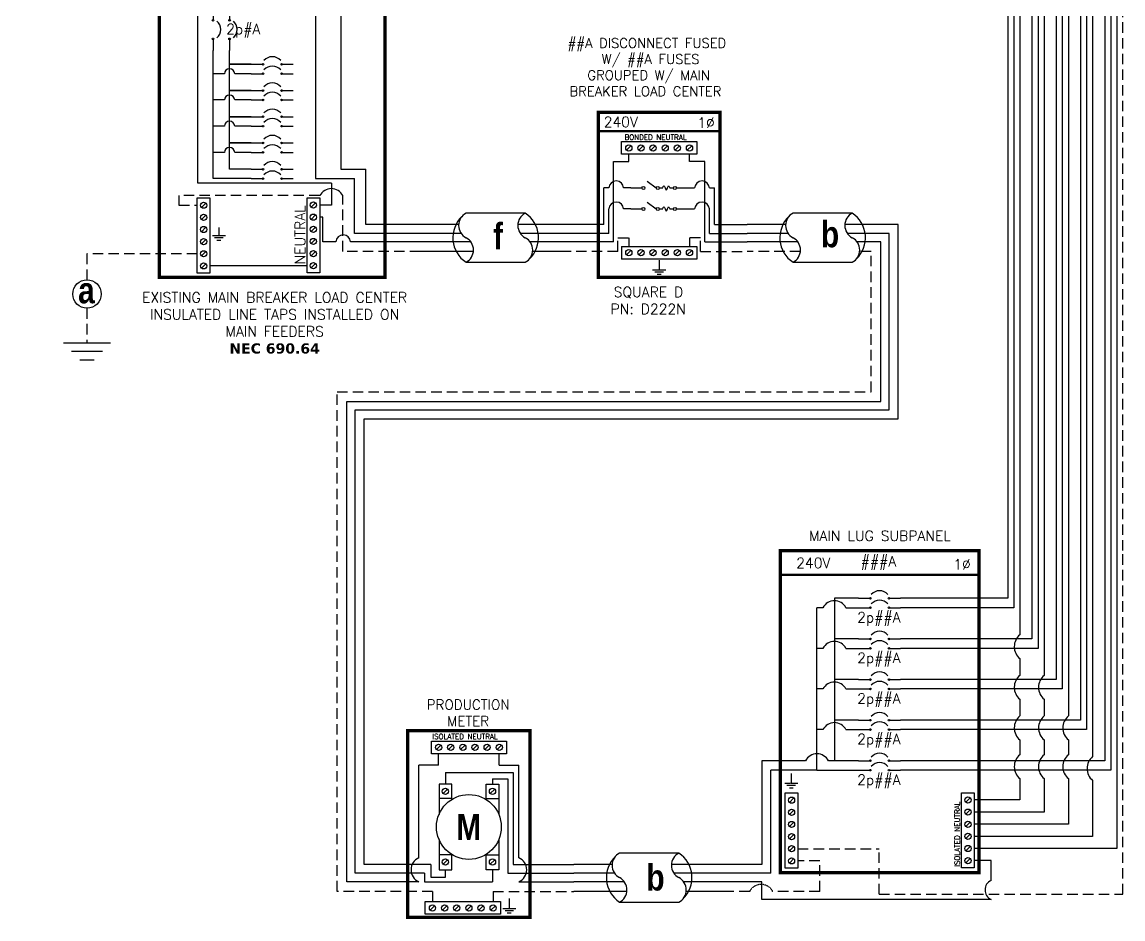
# Model space of a CAD drawing. Header units: feet. Extents: x 14669 to 15262, y 16036 to 16619.
# Drawn here: x 14867.6 to 15262.3, y 16102.6 to 16424.1 of the extents above; entities that cross this region are included whole.
import ezdxf

# ---------------------------------------------------------------- set-up
doc = ezdxf.new("R2010")
doc.units = ezdxf.units.FT
doc.header["$MEASUREMENT"] = 0
doc.linetypes.add('HIDDEN', pattern=[0.375, 0.25, -0.125])
for name, color, linetype in [('ONE LINE BLOCKS', 7, 'Continuous'), ('TABLES', 7, 'Continuous'), ('TEXT', 7, 'Continuous'), ('Z - TITLEBLOCK TXT', 7, 'Continuous')]:
    doc.layers.add(name, color=color, linetype=linetype)
doc.styles.add('ONE LINE TXT', font='techb___.ttf')
doc.styles.get("Standard").update_dxf_attribs({"font": 'simplex.shx'})

# ---------------------------------------------------------------- blocks, each defined once
blk = doc.blocks.new('*U3')
at = {"color": 7, "linetype": 'Continuous'}
for p, q in [((6.669, 2.433), (2.905, 2.433)), ((2.435, 1.711), (0, 1.711)), ((9.575, 1.711), (6.199, 1.711)), ((2.905, -0.69), (6.669, -0.69))]:
    blk.add_line(p, q, dxfattribs=at)
at = {"color": 10, "linetype": 'Continuous'}
for p, q in [((2.591, 1.149), (0, 1.149)), ((9.575, 1.149), (6.355, 1.149))]:
    blk.add_line(p, q, dxfattribs=at)
at = {"color": 253, "linetype": 'Continuous'}
for p, q in [((3.208, 0.611), (0, 0.611)), ((9.575, 0.611), (6.972, 0.611))]:
    blk.add_line(p, q, dxfattribs=at)
at = {"color": 7, "linetype": 'Continuous'}
for centre, start, end in [((3.942, 0.872), 133.97324, 236.42648), ((5.633, 0.872), 313.97324, 56.42648)]:
    blk.add_arc(centre, 1.874, start, end, dxfattribs=at)
at = {"layer": 'TEXT', "color": 92, "linetype": 'HIDDEN', "ltscale": 15}
for p, q in [((3.373, 0), (0, 0)), ((9.575, 0), (7.137, 0))]:
    blk.add_line(p, q, dxfattribs=at)
at = {"layer": 'Z - TITLEBLOCK TXT', "linetype": 'Continuous'}
for centre, start, end in [((3.315, 1.653), 117.66392, 242.33608), ((7.078, 1.653), 117.66392, 242.33608), ((2.496, 0.091), 297.66392, 62.33608), ((6.26, 0.091), 297.66392, 62.33608)]:
    blk.add_arc(centre, 0.882, start, end, dxfattribs=at)
blk = doc.blocks.new('M_MAIN DISCO')
at = {"color": 253, "linetype": 'Continuous'}
for p, q in [((-47.96, 3.45), (-47.96, 32.21)), ((-47.96, 32.21), (-42.47, 32.21)), ((-42.47, 32.21), (-42.47, 34.82)), ((-20.72, 32.21), (-20.72, 34.82)), ((-15.23, 32.21), (-20.72, 32.21)), ((-15.23, 3.45), (-15.23, 32.21)), ((-47.96, 3.45), (-63.19, 3.45)), ((-15.23, 3.45), (0, 3.45))]:
    blk.add_line(p, q, dxfattribs=at)
at = {"color": 7, "linetype": 'Continuous'}
for p, q in [((-51.46, 9.66), (-51.46, 22.77)), ((-49.6, 22.77), (-51.46, 22.77)), ((-41.69, 22.77), (-44.32, 22.77)), ((-21.5, 22.77), (-18.87, 22.77)), ((-13.59, 22.77), (-11.73, 22.77)), ((-11.73, 9.66), (-11.73, 22.77)), ((-51.46, 9.66), (-63.19, 9.66)), ((-11.73, 9.66), (0, 9.66))]:
    blk.add_line(p, q, dxfattribs=at)
at = {"color": 1, "linetype": 'Continuous'}
for p, q in [((-31.53, 22.77), (-30.29, 22.77)), ((-27.74, 22.77), (-26.5, 22.77)), ((-31.53, 15.24), (-30.29, 15.24)), ((-27.74, 15.24), (-26.5, 15.24))]:
    blk.add_line(p, q, dxfattribs=at)
at = {"color": 10, "linetype": 'Continuous'}
for p, q in [((-49.6, 6.49), (-49.6, 15.24)), ((-41.69, 15.24), (-44.32, 15.24)), ((-21.5, 15.24), (-18.87, 15.24)), ((-13.59, 6.49), (-13.59, 15.24)), ((-49.6, 6.49), (-63.19, 6.49)), ((-13.59, 6.49), (0, 6.49))]:
    blk.add_line(p, q, dxfattribs=at)
at = {"color": 7, "linetype": 'Continuous'}
for centre in [(-46.96, 22.62), (-16.23, 22.62)]:
    blk.add_arc(centre, 2.64, 3.2819, 176.7181, dxfattribs=at)
at = {"color": 10, "linetype": 'Continuous'}
for centre in [(-46.96, 15.08), (-16.23, 15.08)]:
    blk.add_arc(centre, 2.64, 3.2819, 176.7181, dxfattribs=at)
at = {"color": 1, "linetype": 'Continuous'}
for points in [[(-30.29, 22.77), (-29.92, 23.53), (-29.02, 22.01), (-28.19, 23.53), (-27.74, 22.77)], [(-30.29, 15.24), (-29.92, 16), (-29.02, 14.47), (-28.19, 16), (-27.74, 15.24)]]:
    blk.add_spline(points, degree=3, dxfattribs=at)
at = {"layer": 'ONE LINE BLOCKS', "lineweight": 50}
blk.add_line((-53.41, 43.1), (-9.8, 43.1), dxfattribs=at)
at = {"layer": 'ONE LINE BLOCKS', "lineweight": 50, "const_width": 1.19}
blk.add_lwpolyline([(-53.41, -9.3), (-53.41, 49.88), (-9.8, 49.88), (-9.8, -9.3)], close=True, dxfattribs=at)
at = {"layer": 'TEXT', "color": 92, "linetype": 'HIDDEN', "ltscale": 15}
for p, q in [((-46.38, 0), (-46.38, 4.94)), ((-46.38, 4.94), (-42.47, 4.94)), ((-42.47, 4.94), (-42.47, 1.8)), ((-16.81, 4.94), (-20.72, 4.94)), ((-20.72, 4.94), (-20.72, 1.8)), ((-16.81, 0), (-16.81, 4.94)), ((-46.38, 0), (-63.19, 0)), ((-16.81, 0), (0, 0))]:
    blk.add_line(p, q, dxfattribs=at)
at = {"layer": 'TEXT', "color": 92, "linetype": 'Continuous', "flags": 128}
for points in [[(-31.59, -3.07), (-31.6, -6.57)], [(-33.94, -6.57), (-29.25, -6.57)], [(-30.07, -7.44), (-33.13, -7.44)], [(-30.88, -8.3), (-32.31, -8.3)]]:
    blk.add_lwpolyline(points, dxfattribs=at)
at = {"layer": 'Z - TITLEBLOCK TXT', "color": 1, "linetype": 'Continuous'}
for p, q in [((-45.07, 34.82), (-45.07, 39.36)), ((-45.07, 39.36), (-18.12, 39.36)), ((-18.12, 39.36), (-18.12, 34.82)), ((-18.12, 34.82), (-45.07, 34.82)), ((-35.88, 25.22), (-32.61, 22.78)), ((-41.69, 22.77), (-37.77, 22.77)), ((-25.42, 22.77), (-21.5, 22.77)), ((-35.88, 17.69), (-32.61, 15.24)), ((-41.69, 15.24), (-37.77, 15.24)), ((-25.42, 15.23), (-21.5, 15.23)), ((-45.07, 1.8), (-18.12, 1.8)), ((-45.07, 1.8), (-45.07, -2.74)), ((-18.12, 1.8), (-18.12, -2.74)), ((-18.12, -2.74), (-45.07, -2.74))]:
    blk.add_line(p, q, dxfattribs=at)
at = {"layer": 'Z - TITLEBLOCK TXT', "color": 4, "linetype": 'Continuous'}
for p, q in [((-41.69, 37.87), (-43.26, 36.3)), ((-37.34, 37.87), (-38.91, 36.3)), ((-32.98, 37.87), (-34.56, 36.3)), ((-28.63, 37.87), (-30.21, 36.3)), ((-24.28, 37.87), (-25.86, 36.3)), ((-19.93, 37.87), (-21.51, 36.3)), ((-41.69, 0.32), (-43.26, -1.26)), ((-37.34, 0.32), (-38.91, -1.26)), ((-32.98, 0.32), (-34.56, -1.26)), ((-28.63, 0.32), (-30.21, -1.26)), ((-24.28, 0.32), (-25.86, -1.26)), ((-19.93, 0.32), (-21.51, -1.26))]:
    blk.add_line(p, q, dxfattribs=at)
for centre in [(-42.47, 37.09), (-38.12, 37.09), (-33.77, 37.09), (-29.42, 37.09), (-25.07, 37.09), (-20.72, 37.09), (-42.47, -0.47), (-38.12, -0.47), (-33.77, -0.47), (-29.42, -0.47), (-25.07, -0.47), (-20.72, -0.47)]:
    blk.add_circle(centre, 1.11, dxfattribs=at)
at = {"layer": 'Z - TITLEBLOCK TXT', "color": 1, "linetype": 'Continuous'}
for centre in [(-37.23, 22.77), (-32.07, 22.77), (-25.96, 22.77), (-37.23, 15.24), (-32.07, 15.24), (-25.96, 15.23)]:
    blk.add_circle(centre, 0.541, dxfattribs=at)
at = {"layer": 'TABLES', "color": 4, "linetype": 'Continuous'}
blk.add_text('BONDED NEUTRAL', height=1.8743, dxfattribs=at).set_placement((-43.99, 40.01))
at = {"layer": 'TEXT', "color": 1}
for s, width, gutter_width, heights, insert, char_height, attachment_point in [('\\A1;\\pi4.2812;##A DISCONNECT FUSED \\P\\pi16.454;W/ ##A FUSES\\P\\pi11.355;GROUPED W/ MAIN \\P\\pi4.9392;BREAKER LOAD CENTER', 71.8931, 92.23, [24.13], (-68.68, 76.43), 3.4544, 1), ('240V', 0.1481, 0.75, [0], (-45.35, 46.44), 3.658, 5), ('1∅', 0.1481, 0.75, [0], (-14.78, 46.14), 3.658, 5), ('\\A1;\\pi3.6942,t21.982;SQUARE D\\P\\pi2.5621,t20.85;PN: D222N', 35.0816, 28.88, [13.54], (-51.57, -12.71), 3.6576, 1)]:
    blk.add_mtext_dynamic_manual_height_columns(s, width=width, gutter_width=gutter_width, heights=heights, dxfattribs=dict(at, insert=insert, char_height=char_height, attachment_point=attachment_point))
blk = doc.blocks.new('*U9')
at = {"layer": 'ONE LINE BLOCKS', "linetype": 'Continuous'}
h = blk.add_hatch(color=1, dxfattribs=at)
h.dxf.hatch_style = 1
edge = h.paths.add_edge_path()
edge.add_arc((52.27, 105.07), 0.291, 0, 360)
h = blk.add_hatch(color=1, dxfattribs=at)
h.dxf.hatch_style = 1
edge = h.paths.add_edge_path()
edge.add_arc((58.94, 105.07), 0.291, 0, 360)
h = blk.add_hatch(color=1, dxfattribs=at)
h.dxf.hatch_style = 1
edge = h.paths.add_edge_path()
edge.add_arc((52.27, 101.69), 0.291, 0, 360)
h = blk.add_hatch(color=1, dxfattribs=at)
h.dxf.hatch_style = 1
edge = h.paths.add_edge_path()
edge.add_arc((58.94, 101.69), 0.291, 0, 360)
h = blk.add_hatch(color=1, dxfattribs=at)
h.dxf.hatch_style = 1
edge = h.paths.add_edge_path()
edge.add_arc((52.27, 90.51), 0.291, 0, 360)
h = blk.add_hatch(color=1, dxfattribs=at)
h.dxf.hatch_style = 1
edge = h.paths.add_edge_path()
edge.add_arc((58.94, 90.51), 0.291, 0, 360)
h = blk.add_hatch(color=1, dxfattribs=at)
h.dxf.hatch_style = 1
edge = h.paths.add_edge_path()
edge.add_arc((52.27, 87.13), 0.291, 0, 360)
h = blk.add_hatch(color=1, dxfattribs=at)
h.dxf.hatch_style = 1
edge = h.paths.add_edge_path()
edge.add_arc((58.94, 87.13), 0.291, 0, 360)
h = blk.add_hatch(color=1, dxfattribs=at)
h.dxf.hatch_style = 1
edge = h.paths.add_edge_path()
edge.add_arc((52.27, 75.95), 0.291, 0, 360)
h = blk.add_hatch(color=1, dxfattribs=at)
h.dxf.hatch_style = 1
edge = h.paths.add_edge_path()
edge.add_arc((58.94, 75.95), 0.291, 0, 360)
h = blk.add_hatch(color=1, dxfattribs=at)
h.dxf.hatch_style = 1
edge = h.paths.add_edge_path()
edge.add_arc((52.27, 72.57), 0.291, 0, 360)
h = blk.add_hatch(color=1, dxfattribs=at)
h.dxf.hatch_style = 1
edge = h.paths.add_edge_path()
edge.add_arc((58.94, 72.57), 0.291, 0, 360)
h = blk.add_hatch(color=1, dxfattribs=at)
h.dxf.hatch_style = 1
edge = h.paths.add_edge_path()
edge.add_arc((52.27, 61.39), 0.291, 0, 360)
h = blk.add_hatch(color=1, dxfattribs=at)
h.dxf.hatch_style = 1
edge = h.paths.add_edge_path()
edge.add_arc((58.94, 61.39), 0.291, 0, 360)
h = blk.add_hatch(color=1, dxfattribs=at)
h.dxf.hatch_style = 1
edge = h.paths.add_edge_path()
edge.add_arc((52.27, 58.01), 0.291, 0, 360)
h = blk.add_hatch(color=1, dxfattribs=at)
h.dxf.hatch_style = 1
edge = h.paths.add_edge_path()
edge.add_arc((58.94, 58.01), 0.291, 0, 360)
h = blk.add_hatch(color=1, dxfattribs=at)
h.dxf.hatch_style = 1
edge = h.paths.add_edge_path()
edge.add_arc((52.27, 46.83), 0.291, 0, 360)
h = blk.add_hatch(color=1, dxfattribs=at)
h.dxf.hatch_style = 1
edge = h.paths.add_edge_path()
edge.add_arc((52.27, 43.45), 0.291, 0, 360)
h = blk.add_hatch(color=1, dxfattribs=at)
h.dxf.hatch_style = 1
edge = h.paths.add_edge_path()
edge.add_arc((58.94, 46.83), 0.291, 0, 360)
h = blk.add_hatch(color=1, dxfattribs=at)
h.dxf.hatch_style = 1
edge = h.paths.add_edge_path()
edge.add_arc((58.94, 43.45), 0.291, 0, 360)
at = {"color": 7, "linetype": 'Continuous'}
for p, q in [((101.52, 122.2), (101.52, 105.07)), ((110.22, 122.2), (110.22, 90.51)), ((118.92, 122.2), (118.92, 75.95)), ((127.62, 122.2), (127.62, 61.39)), ((136.32, 122.2), (136.32, 46.83)), ((48.07, 105.07), (39.41, 105.07)), ((39.41, 105.07), (39.41, 90.51)), ((101.52, 105.07), (63.14, 105.07)), ((48.07, 90.51), (39.41, 90.51)), ((39.41, 90.51), (39.41, 75.95)), ((110.22, 90.51), (63.14, 90.51)), ((48.07, 75.95), (39.41, 75.95)), ((39.41, 75.95), (39.41, 61.39)), ((118.92, 75.95), (63.14, 75.95)), ((48.07, 61.39), (39.41, 61.39)), ((39.41, 61.39), (39.41, 46.83)), ((127.62, 61.39), (63.14, 61.39)), ((29, 46.83), (13.32, 46.83)), ((13.32, 46.83), (13.32, 9.66)), ((48.07, 46.83), (37.24, 46.83)), ((136.32, 46.83), (63.14, 46.83)), ((13.32, 9.66), (0, 9.66))]:
    blk.add_line(p, q, dxfattribs=at)
at = {"color": 10, "linetype": 'Continuous'}
for p, q in [((103.7, 122.2), (103.7, 101.69)), ((112.4, 122.2), (112.4, 87.13)), ((121.1, 122.2), (121.1, 72.57)), ((129.8, 122.2), (129.8, 58.01)), ((138.5, 122.2), (138.5, 43.45)), ((33.12, 87.13), (33.12, 101.69)), ((35.29, 101.69), (33.12, 101.69)), ((43.53, 101.69), (48.07, 101.69)), ((103.7, 101.69), (63.14, 101.69)), ((33.12, 72.57), (33.12, 87.13)), ((35.29, 87.13), (33.12, 87.13)), ((43.53, 87.13), (48.07, 87.13)), ((112.4, 87.13), (63.14, 87.13)), ((33.12, 58.01), (33.12, 72.57)), ((35.29, 72.57), (33.12, 72.57)), ((43.53, 72.57), (48.07, 72.57)), ((121.1, 72.57), (63.14, 72.57)), ((33.12, 43.45), (33.12, 58.01)), ((35.29, 58.01), (33.12, 58.01)), ((43.53, 58.01), (48.07, 58.01)), ((129.8, 58.01), (63.14, 58.01)), ((33.12, 43.45), (16.61, 43.45)), ((16.61, 6.49), (16.61, 43.45)), ((33.12, 43.45), (48.07, 43.45)), ((138.5, 43.45), (63.14, 43.45)), ((16.61, 6.49), (0, 6.49))]:
    blk.add_line(p, q, dxfattribs=at)
at = {"color": 253, "linetype": 'Continuous'}
for p, q in [((105.87, 122.2), (105.87, 92)), ((114.57, 122.2), (114.57, 77.44)), ((123.27, 122.2), (123.27, 62.88)), ((131.97, 122.2), (131.97, 48.32)), ((140.67, 122.2), (140.67, 15.37)), ((105.87, 83.44), (105.87, 77.44)), ((105.87, 68.88), (105.87, 62.88)), ((114.57, 68.88), (114.57, 62.88)), ((105.87, 54.32), (105.87, 48.99)), ((114.57, 54.32), (114.57, 48.99)), ((123.27, 54.32), (123.27, 48.99)), ((105.87, 40.44), (105.87, 32.77)), ((114.57, 40.44), (114.57, 28.42)), ((123.27, 40.44), (123.27, 24.07)), ((131.97, 39.76), (131.97, 19.72)), ((105.87, 32.77), (89.53, 32.77)), ((114.57, 28.42), (89.53, 28.42)), ((123.27, 24.07), (89.53, 24.07)), ((131.97, 19.72), (89.53, 19.72)), ((140.67, 15.37), (89.53, 15.37)), ((95.54, 11.02), (89.53, 11.02)), ((95.54, 3.95), (95.54, 11.02)), ((13.32, 3.45), (0, 3.45)), ((13.32, -2.92), (13.32, 3.45)), ((95.54, -2.92), (13.32, -2.92))]:
    blk.add_line(p, q, dxfattribs=at)
at = {"color": 10, "linetype": 'Continuous'}
for centre in [(39.41, 99.53), (39.41, 84.97), (39.41, 70.41), (39.41, 55.85)]:
    blk.add_arc(centre, 4.65, 27.6639, 152.3361, dxfattribs=at)
at = {"color": 253, "linetype": 'Continuous'}
for centre, radius, start, end in [((109.45, 87.72), 5.58, 129.9215, 230.0785), ((109.45, 73.16), 5.58, 129.9215, 230.0785), ((118.15, 73.16), 5.58, 129.9215, 230.0785), ((109.45, 58.6), 5.58, 129.9215, 230.0785), ((118.15, 58.6), 5.58, 129.9215, 230.0785), ((126.85, 58.6), 5.58, 129.9215, 230.0785), ((109.45, 44.71), 5.58, 129.9215, 230.0785), ((118.15, 44.71), 5.58, 129.9215, 230.0785), ((126.85, 44.71), 5.58, 129.9215, 230.0785), ((135.55, 44.04), 5.58, 129.9215, 230.0785), ((97.2, 0.52), 3.81, 115.7629, 244.2371)]:
    blk.add_arc(centre, radius, start, end, dxfattribs=at)
at = {"color": 7, "linetype": 'Continuous'}
blk.add_arc((33.12, 44.67), 4.65, 27.6639, 152.3361, dxfattribs=at)
at = {"layer": 'ONE LINE BLOCKS', "lineweight": 50}
blk.add_line((20.02, 113.49), (91.19, 113.49), dxfattribs=at)
at = {"layer": 'ONE LINE BLOCKS', "lineweight": 50, "const_width": 1.19}
blk.add_lwpolyline([(20.02, 6.67), (20.02, 122.2), (91.19, 122.2), (91.19, 6.67)], close=True, dxfattribs=at)
at = {"layer": 'TEXT', "color": 92, "linetype": 'HIDDEN', "ltscale": 15}
for p, q in [((142.85, -1.01), (142.85, 122.2)), ((26.29, 15.3), (55.38, 15.3)), ((55.38, -1.01), (55.38, 15.3)), ((34.13, 10.94), (26.29, 10.94)), ((34.13, 0), (34.13, 10.94)), ((9.01, 0), (0, 0)), ((34.13, 0), (17.25, 0)), ((55.38, -1.01), (142.85, -1.01))]:
    blk.add_line(p, q, dxfattribs=at)
at = {"layer": 'TEXT', "color": 92, "linetype": 'HIDDEN', "flags": 128}
for points in [[(23.92, 42.29), (23.92, 38.79)], [(21.58, 38.79), (26.26, 38.79)], [(25.45, 37.92), (22.39, 37.92)], [(24.64, 37.05), (23.2, 37.05)]]:
    blk.add_lwpolyline(points, dxfattribs=at)
at = {"layer": 'TEXT', "color": 92, "linetype": 'HIDDEN', "ltscale": 0.3}
blk.add_arc((13.13, -2.16), 4.65, 27.6639, 152.3361, dxfattribs=at)
at = {"layer": 'Z - TITLEBLOCK TXT', "color": 1, "linetype": 'Continuous'}
for p, q in [((21.75, 8.35), (21.75, 35.29)), ((21.75, 35.29), (26.29, 35.29)), ((26.29, 35.29), (26.29, 8.35)), ((84.99, 8.42), (84.99, 35.37)), ((84.99, 35.37), (89.53, 35.37)), ((89.53, 35.37), (89.53, 8.42)), ((26.29, 8.35), (21.75, 8.35)), ((89.53, 8.42), (84.99, 8.42))]:
    blk.add_line(p, q, dxfattribs=at)
at = {"layer": 'Z - TITLEBLOCK TXT', "color": 4, "linetype": 'Continuous'}
for p, q in [((24.81, 33.48), (23.24, 31.91)), ((88.04, 33.56), (86.47, 31.98)), ((24.81, 29.13), (23.24, 27.56)), ((88.04, 29.2), (86.47, 27.63)), ((24.81, 24.78), (23.24, 23.21)), ((88.04, 24.85), (86.47, 23.28)), ((24.81, 20.43), (23.24, 18.86)), ((88.04, 20.5), (86.47, 18.93)), ((24.81, 16.08), (23.24, 14.51)), ((88.04, 16.15), (86.47, 14.58)), ((24.81, 11.73), (23.24, 10.16)), ((88.04, 11.8), (86.47, 10.23))]:
    blk.add_line(p, q, dxfattribs=at)
at = {"layer": 'Z - TITLEBLOCK TXT', "color": 1, "linetype": 'Continuous', "flags": 128}
for points in [[(48.07, 105.07), (52.27, 105.07)], [(48.07, 105.07), (52.27, 105.07)], [(58.94, 105.07), (63.14, 105.07)], [(48.07, 101.69), (52.27, 101.69)], [(48.07, 101.69), (52.27, 101.69)], [(58.94, 101.69), (63.14, 101.69)], [(48.07, 90.51), (52.27, 90.51)], [(48.07, 90.51), (52.27, 90.51)], [(48.07, 87.13), (52.27, 87.13)], [(48.07, 87.13), (52.27, 87.13)], [(58.94, 90.51), (63.14, 90.51)], [(58.94, 87.13), (63.14, 87.13)], [(48.07, 75.95), (52.27, 75.95)], [(48.07, 75.95), (52.27, 75.95)], [(58.94, 75.95), (63.14, 75.95)], [(48.07, 72.57), (52.27, 72.57)], [(48.07, 72.57), (52.27, 72.57)], [(58.94, 72.57), (63.14, 72.57)], [(48.07, 61.39), (52.27, 61.39)], [(48.07, 61.39), (52.27, 61.39)], [(58.94, 61.39), (63.14, 61.39)], [(48.07, 58.01), (52.27, 58.01)], [(48.07, 58.01), (52.27, 58.01)], [(58.94, 58.01), (63.14, 58.01)], [(48.07, 46.83), (52.27, 46.83)], [(48.07, 46.83), (52.27, 46.83)], [(48.07, 43.45), (52.27, 43.45)], [(48.07, 43.45), (52.27, 43.45)], [(58.94, 46.83), (63.14, 46.83)], [(58.94, 43.45), (63.14, 43.45)]]:
    blk.add_lwpolyline(points, dxfattribs=at)
at = {"layer": 'Z - TITLEBLOCK TXT', "color": 1, "linetype": 'Continuous'}
for centre in [(52.27, 105.07), (58.94, 105.07), (52.27, 101.69), (58.94, 101.69), (52.27, 90.51), (58.94, 90.51), (52.27, 87.13), (58.94, 87.13), (52.27, 75.95), (58.94, 75.95), (52.27, 72.57), (58.94, 72.57), (52.27, 61.39), (58.94, 61.39), (52.27, 58.01), (58.94, 58.01), (52.27, 46.83), (52.27, 43.45), (58.94, 46.83), (58.94, 43.45)]:
    blk.add_circle(centre, 0.291, dxfattribs=at)
at = {"layer": 'Z - TITLEBLOCK TXT', "color": 4, "linetype": 'Continuous'}
for centre in [(24.02, 32.7), (87.26, 32.77), (24.02, 28.35), (87.26, 28.42), (24.02, 24), (87.26, 24.07), (24.02, 19.65), (87.26, 19.72), (24.02, 15.3), (87.26, 15.37), (24.02, 10.94), (87.26, 11.02)]:
    blk.add_circle(centre, 1.11, dxfattribs=at)
at = {"layer": 'Z - TITLEBLOCK TXT', "color": 1, "linetype": 'Continuous'}
for centre in [(55.6, 103.87), (55.6, 100.49), (55.6, 89.31), (55.6, 85.93), (55.6, 74.75), (55.6, 71.37), (55.6, 60.19), (55.6, 56.81), (55.6, 45.63), (55.6, 42.25)]:
    blk.add_arc(centre, 3.93, 40.3392, 139.6608, dxfattribs=at)
at = {"layer": 'TABLES', "color": 1, "linetype": 'Continuous'}
for p in [(47.57, 96.45), (47.57, 81.89), (47.57, 67.33), (47.57, 52.77), (47.57, 38.21)]:
    blk.add_text('2p##A', height=3.658, dxfattribs=at).set_placement(p)
at = {"layer": 'TABLES', "color": 4, "linetype": 'Continuous'}
blk.add_text('ISOLATED NEUTRAL', height=1.8743, rotation=90, dxfattribs=at).set_placement((84.33, 8.78))
at = {"layer": 'TEXT', "color": 1, "attachment_point": 5}
for s, width, gutter_width, insert, char_height in [('MAIN LUG SUBPANEL ', 62.3984, 7.17, (55.69, 127.48), 3.6576), ('240V', 0.1481, 0.75, (31.81, 117.75), 3.658), ('###A', 0.1481, 0.75, (55.19, 117.75), 3.658), ('1∅', 0.1481, 0.75, (85.17, 117.24), 3.658)]:
    blk.add_mtext_dynamic_manual_height_columns(s, width=width, gutter_width=gutter_width, heights=[0], dxfattribs=dict(at, insert=insert, char_height=char_height))
blk = doc.blocks.new('*U8')
at = {"layer": 'ONE LINE BLOCKS', "linetype": 'Continuous'}
h = blk.add_hatch(color=254, dxfattribs=at)
h.dxf.hatch_style = 1
edge = h.paths.add_edge_path()
edge.add_arc((-68.38, 98.34), 1.11, 0, 360)
h = blk.add_hatch(color=254, dxfattribs=at)
h.dxf.hatch_style = 1
edge = h.paths.add_edge_path()
edge.add_arc((-74.3, 91.39), 1.11, 0, 360)
h = blk.add_hatch(color=1, dxfattribs=at)
h.dxf.hatch_style = 1
edge = h.paths.add_edge_path()
edge.add_arc((-74.3, 82.89), 0.291, 0, 360)
h = blk.add_hatch(color=1, dxfattribs=at)
h.dxf.hatch_style = 1
edge = h.paths.add_edge_path()
edge.add_arc((-68.38, 82.89), 0.291, 0, 360)
h = blk.add_hatch(color=1, dxfattribs=at)
h.dxf.hatch_style = 1
edge = h.paths.add_edge_path()
edge.add_arc((-74.3, 76.21), 0.291, 0, 360)
h = blk.add_hatch(color=1, dxfattribs=at)
h.dxf.hatch_style = 1
edge = h.paths.add_edge_path()
edge.add_arc((-68.38, 76.21), 0.291, 0, 360)
h = blk.add_hatch(color=1, dxfattribs=at)
h.dxf.hatch_style = 1
edge = h.paths.add_edge_path()
edge.add_arc((-56.39, 67.09), 0.291, 0, 360)
h = blk.add_hatch(color=1, dxfattribs=at)
h.dxf.hatch_style = 1
edge = h.paths.add_edge_path()
edge.add_arc((-49.72, 67.09), 0.291, 0, 360)
h = blk.add_hatch(color=1, dxfattribs=at)
h.dxf.hatch_style = 1
edge = h.paths.add_edge_path()
edge.add_arc((-56.39, 63.72), 0.291, 0, 360)
h = blk.add_hatch(color=1, dxfattribs=at)
h.dxf.hatch_style = 1
edge = h.paths.add_edge_path()
edge.add_arc((-49.72, 63.72), 0.291, 0, 360)
h = blk.add_hatch(color=1, dxfattribs=at)
h.dxf.hatch_style = 1
edge = h.paths.add_edge_path()
edge.add_arc((-56.39, 57.69), 0.291, 0, 360)
h = blk.add_hatch(color=1, dxfattribs=at)
h.dxf.hatch_style = 1
edge = h.paths.add_edge_path()
edge.add_arc((-49.72, 57.69), 0.291, 0, 360)
h = blk.add_hatch(color=1, dxfattribs=at)
h.dxf.hatch_style = 1
edge = h.paths.add_edge_path()
edge.add_arc((-56.39, 54.31), 0.291, 0, 360)
h = blk.add_hatch(color=1, dxfattribs=at)
h.dxf.hatch_style = 1
edge = h.paths.add_edge_path()
edge.add_arc((-49.72, 54.31), 0.291, 0, 360)
h = blk.add_hatch(color=1, dxfattribs=at)
h.dxf.hatch_style = 1
edge = h.paths.add_edge_path()
edge.add_arc((-56.39, 48.29), 0.291, 0, 360)
h = blk.add_hatch(color=1, dxfattribs=at)
h.dxf.hatch_style = 1
edge = h.paths.add_edge_path()
edge.add_arc((-49.72, 48.29), 0.291, 0, 360)
h = blk.add_hatch(color=1, dxfattribs=at)
h.dxf.hatch_style = 1
edge = h.paths.add_edge_path()
edge.add_arc((-56.39, 44.91), 0.291, 0, 360)
h = blk.add_hatch(color=1, dxfattribs=at)
h.dxf.hatch_style = 1
edge = h.paths.add_edge_path()
edge.add_arc((-49.72, 44.91), 0.291, 0, 360)
h = blk.add_hatch(color=1, dxfattribs=at)
h.dxf.hatch_style = 1
edge = h.paths.add_edge_path()
edge.add_arc((-56.39, 38.89), 0.291, 0, 360)
h = blk.add_hatch(color=1, dxfattribs=at)
h.dxf.hatch_style = 1
edge = h.paths.add_edge_path()
edge.add_arc((-56.39, 35.51), 0.291, 0, 360)
h = blk.add_hatch(color=1, dxfattribs=at)
h.dxf.hatch_style = 1
edge = h.paths.add_edge_path()
edge.add_arc((-49.72, 38.89), 0.291, 0, 360)
h = blk.add_hatch(color=1, dxfattribs=at)
h.dxf.hatch_style = 1
edge = h.paths.add_edge_path()
edge.add_arc((-49.72, 35.51), 0.291, 0, 360)
h = blk.add_hatch(color=1, dxfattribs=at)
h.dxf.hatch_style = 1
edge = h.paths.add_edge_path()
edge.add_arc((-56.39, 29.48), 0.291, 0, 360)
h = blk.add_hatch(color=1, dxfattribs=at)
h.dxf.hatch_style = 1
edge = h.paths.add_edge_path()
edge.add_arc((-49.72, 29.48), 0.291, 0, 360)
h = blk.add_hatch(color=1, dxfattribs=at)
h.dxf.hatch_style = 1
edge = h.paths.add_edge_path()
edge.add_arc((-56.39, 26.1), 0.291, 0, 360)
h = blk.add_hatch(color=1, dxfattribs=at)
h.dxf.hatch_style = 1
edge = h.paths.add_edge_path()
edge.add_arc((-49.72, 26.1), 0.291, 0, 360)
at = {"color": 155, "true_color": 0x647190}
blk.add_line((-93.51, 126.59), (-12.6, 126.59), dxfattribs=at)
at = {"color": 7, "linetype": 'Continuous'}
for p, q in [((-19.55, 9.66), (-19.55, 29.48)), ((0, 9.66), (-19.55, 9.66))]:
    blk.add_line(p, q, dxfattribs=at)
at = {"color": 10, "linetype": 'Continuous'}
for p, q in [((-23.58, 6.49), (-23.58, 26.1)), ((-19.54, 26.1), (-19.54, 26.1)), ((0, 6.49), (-23.58, 6.49))]:
    blk.add_line(p, q, dxfattribs=at)
at = {"color": 253, "linetype": 'Continuous'}
for p, q in [((-34.9, 12.29), (-36.07, 12.29)), ((-34.9, 3.45), (-34.9, 12.29)), ((-30.25, 3.45), (-34.9, 3.45)), ((0, 3.45), (-24.98, 3.45))]:
    blk.add_line(p, q, dxfattribs=at)
at = {"color": 7, "linetype": 'Continuous'}
blk.add_circle((-119.49, -15.26), 5.11, dxfattribs=at)
at = {"color": 253, "linetype": 'Continuous'}
blk.add_arc((-27.62, 3.3), 2.64, 3.2819, 176.7181, dxfattribs=at)
at = {"layer": 'ONE LINE BLOCKS', "lineweight": 50}
blk.add_line((-93.51, 106.95), (-12.6, 106.95), dxfattribs=at)
at = {"layer": 'ONE LINE BLOCKS', "lineweight": 50, "const_width": 1.19}
for points in [[(-116.27, 134.89), (-116.27, 151.79), (-97.41, 151.79), (-97.41, 134.89)], [(-93.51, -9.3), (-93.51, 126.59), (-12.6, 126.59), (-12.6, -9.3)]]:
    blk.add_lwpolyline(points, close=True, dxfattribs=at)
at = {"layer": 'TEXT', "color": 92, "linetype": 'HIDDEN', "ltscale": 15}
for p, q in [((-36.07, 20.02), (-86.54, 20.02)), ((-86.54, 20.02), (-86.54, 16.57)), ((-27.75, 0), (-27.75, 20.02)), ((-86.54, 16.57), (-79.95, 16.57)), ((0, 0), (-27.75, 0)), ((-79.95, -0.83), (-119.49, -0.83)), ((-119.49, -0.83), (-119.49, -10.15)), ((-119.49, -20.38), (-119.49, -32.73))]:
    blk.add_line(p, q, dxfattribs=at)
at = {"layer": 'TEXT', "color": 92, "linetype": 'Continuous', "ltscale": 15}
blk.add_line((-40.61, -5.18), (-75.41, -5.18), dxfattribs=at)
at = {"layer": 'TEXT', "color": 92, "linetype": 'Continuous', "flags": 128}
for points in [[(-72.19, 8.54), (-72.19, 5.69)], [(-74.53, 5.69), (-69.85, 5.69)], [(-70.66, 4.83), (-73.72, 4.83)], [(-71.47, 3.96), (-72.91, 3.96)]]:
    blk.add_lwpolyline(points, dxfattribs=at)
at = {"layer": 'TEXT', "color": 92, "linetype": 'Continuous', "ltscale": 4, "flags": 128}
for points in [[(-127.97, -32.73), (-111.01, -32.73)], [(-113.95, -35.88), (-125.03, -35.88)], [(-116.88, -39.02), (-122.09, -39.02)]]:
    blk.add_lwpolyline(points, dxfattribs=at)
at = {"layer": 'TEXT', "linetype": 'Continuous'}
blk.add_circle((-106.84, 143.34), 7.15, dxfattribs=at)
at = {"layer": 'TEXT', "color": 92, "linetype": 'Continuous', "ltscale": 0.3}
blk.add_arc((-31.87, 17.86), 4.65, 27.6639, 152.3361, dxfattribs=at)
at = {"layer": 'Z - TITLEBLOCK TXT', "color": 253, "linetype": 'Continuous'}
for p, q in [((-113.33, 90.2), (-113.33, 134.89)), ((-79.78, 90.2), (-113.33, 90.2)), ((-79.78, 24.52), (-79.78, 90.2)), ((-31.78, 24.52), (-79.78, 24.52)), ((-31.78, 24.52), (-31.78, 16.64)), ((-31.78, 16.64), (-36.07, 16.64))]:
    blk.add_line(p, q, dxfattribs=at)
at = {"layer": 'Z - TITLEBLOCK TXT', "color": 10, "linetype": 'Continuous'}
for p, q in [((-106.84, 94.51), (-106.84, 134.89)), ((-74.3, 94.51), (-106.84, 94.51)), ((-74.3, 87.09), (-74.3, 94.51)), ((-73.19, 91.39), (-70.25, 91.39)), ((-66.51, 91.39), (-37.57, 91.39)), ((-37.57, 91.39), (-37.57, 26.1)), ((-74.3, 26.1), (-74.3, 72.02)), ((-70.25, 63.72), (-74.3, 63.72)), ((-60.59, 63.72), (-66.51, 63.72)), ((-70.25, 54.31), (-74.3, 54.31)), ((-60.59, 54.31), (-66.51, 54.31)), ((-70.25, 44.91), (-74.3, 44.91)), ((-60.59, 44.91), (-66.51, 44.91)), ((-70.25, 35.51), (-74.3, 35.51)), ((-60.59, 35.51), (-66.51, 35.51)), ((-60.59, 26.1), (-74.3, 26.1)), ((-37.57, 26.1), (-23.58, 26.1))]:
    blk.add_line(p, q, dxfattribs=at)
at = {"layer": 'Z - TITLEBLOCK TXT', "color": 7, "linetype": 'Continuous'}
for p, q in [((-100.35, 98.34), (-100.35, 134.89)), ((-68.38, 98.34), (-100.35, 98.34)), ((-68.38, 87.09), (-68.38, 98.34)), ((-67.27, 98.34), (-28.47, 98.34)), ((-28.47, 98.34), (-28.47, 29.48)), ((-68.38, 57.69), (-68.38, 72.02)), ((-68.38, 67.09), (-60.59, 67.09)), ((-60.59, 67.09), (-68.38, 67.09)), ((-68.38, 48.29), (-68.38, 57.69)), ((-68.38, 57.69), (-60.59, 57.69)), ((-60.59, 57.69), (-68.38, 57.69)), ((-68.38, 38.89), (-68.38, 48.29)), ((-68.38, 48.29), (-60.59, 48.29)), ((-60.59, 48.29), (-68.38, 48.29)), ((-68.38, 29.48), (-68.38, 38.89)), ((-68.38, 38.89), (-60.59, 38.89)), ((-60.59, 38.89), (-68.38, 38.89)), ((-60.59, 29.48), (-68.38, 29.48)), ((-28.47, 29.48), (-19.55, 29.48))]:
    blk.add_line(p, q, dxfattribs=at)
at = {"layer": 'Z - TITLEBLOCK TXT', "color": 1, "linetype": 'Continuous'}
for p, q in [((-79.95, -7.78), (-79.95, 19.17)), ((-79.95, 19.17), (-75.41, 19.17)), ((-75.41, 19.17), (-75.41, -7.78)), ((-40.61, -7.71), (-40.61, 19.24)), ((-40.61, 19.24), (-36.07, 19.24)), ((-36.07, 19.24), (-36.07, -7.71)), ((-75.41, -7.78), (-79.95, -7.78)), ((-36.07, -7.71), (-40.61, -7.71))]:
    blk.add_line(p, q, dxfattribs=at)
at = {"layer": 'Z - TITLEBLOCK TXT', "color": 4, "linetype": 'Continuous'}
for p, q in [((-76.9, 17.35), (-78.47, 15.78)), ((-37.55, 17.43), (-39.13, 15.85)), ((-76.9, 13), (-78.47, 11.43)), ((-37.55, 13.08), (-39.13, 11.5)), ((-76.9, 8.65), (-78.47, 7.08)), ((-37.55, 8.73), (-39.13, 7.15)), ((-76.9, 4.3), (-78.47, 2.73)), ((-37.55, 4.38), (-39.13, 2.8)), ((-37.55, 0.03), (-39.13, -1.55)), ((-76.9, -0.05), (-78.47, -1.62)), ((-76.9, -4.4), (-78.47, -5.97)), ((-37.55, -4.33), (-39.13, -5.9))]:
    blk.add_line(p, q, dxfattribs=at)
at = {"layer": 'Z - TITLEBLOCK TXT', "color": 1, "linetype": 'Continuous', "flags": 128}
for points in [[(-74.3, 87.09), (-74.3, 82.89)], [(-74.3, 87.09), (-74.3, 82.89)], [(-68.38, 87.09), (-68.38, 82.89)], [(-68.38, 87.09), (-68.38, 82.89)], [(-74.3, 76.21), (-74.3, 72.02)], [(-68.38, 76.21), (-68.38, 72.02)], [(-60.59, 67.09), (-56.39, 67.09)], [(-60.59, 67.09), (-56.39, 67.09)], [(-60.59, 63.72), (-56.39, 63.72)], [(-60.59, 63.72), (-56.39, 63.72)], [(-49.72, 67.09), (-45.52, 67.09)], [(-49.72, 63.72), (-45.52, 63.72)], [(-60.59, 57.69), (-56.39, 57.69)], [(-60.59, 57.69), (-56.39, 57.69)], [(-49.72, 57.69), (-45.52, 57.69)], [(-60.59, 54.31), (-56.39, 54.31)], [(-60.59, 54.31), (-56.39, 54.31)], [(-49.72, 54.31), (-45.52, 54.31)], [(-60.59, 48.29), (-56.39, 48.29)], [(-60.59, 48.29), (-56.39, 48.29)], [(-49.72, 48.29), (-45.52, 48.29)], [(-60.59, 44.91), (-56.39, 44.91)], [(-60.59, 44.91), (-56.39, 44.91)], [(-49.72, 44.91), (-45.52, 44.91)], [(-60.59, 38.89), (-56.39, 38.89)], [(-60.59, 38.89), (-56.39, 38.89)], [(-49.72, 38.89), (-45.52, 38.89)], [(-60.59, 35.51), (-56.39, 35.51)], [(-60.59, 35.51), (-56.39, 35.51)], [(-49.72, 35.51), (-45.52, 35.51)], [(-60.59, 29.48), (-56.39, 29.48)], [(-60.59, 29.48), (-56.39, 29.48)], [(-49.72, 29.48), (-45.52, 29.48)], [(-60.59, 26.1), (-56.39, 26.1)], [(-60.59, 26.1), (-56.39, 26.1)], [(-49.72, 26.1), (-45.52, 26.1)]]:
    blk.add_lwpolyline(points, dxfattribs=at)
at = {"layer": 'Z - TITLEBLOCK TXT', "color": 7, "linetype": 'Continuous'}
for centre in [(-68.38, 98.34), (-68.38, 98.34), (-74.3, 91.39)]:
    blk.add_circle(centre, 1.11, dxfattribs=at)
at = {"layer": 'Z - TITLEBLOCK TXT', "color": 1, "linetype": 'Continuous'}
for centre in [(-74.3, 82.89), (-68.38, 82.89), (-74.3, 76.21), (-68.38, 76.21), (-56.39, 67.09), (-49.72, 67.09), (-56.39, 63.72), (-49.72, 63.72), (-56.39, 57.69), (-49.72, 57.69), (-56.39, 54.31), (-49.72, 54.31), (-56.39, 48.29), (-49.72, 48.29), (-56.39, 44.91), (-49.72, 44.91), (-56.39, 38.89), (-56.39, 35.51), (-49.72, 38.89), (-49.72, 35.51), (-56.39, 29.48), (-49.72, 29.48), (-56.39, 26.1), (-49.72, 26.1)]:
    blk.add_circle(centre, 0.291, dxfattribs=at)
at = {"layer": 'Z - TITLEBLOCK TXT', "color": 4, "linetype": 'Continuous'}
for centre in [(-77.68, 16.57), (-38.34, 16.64), (-77.68, 12.22), (-38.34, 12.29), (-77.68, 7.87), (-38.34, 7.94), (-77.68, 3.52), (-38.34, 3.59), (-77.68, -0.83), (-38.34, -0.76), (-77.68, -5.18), (-38.34, -5.11)]:
    blk.add_circle(centre, 1.11, dxfattribs=at)
at = {"layer": 'Z - TITLEBLOCK TXT', "color": 10, "linetype": 'Continuous'}
for centre in [(-68.38, 91.28), (-68.38, 63.61), (-68.38, 54.21), (-68.38, 44.8), (-68.38, 35.4)]:
    blk.add_arc(centre, 1.87, 3.2937, 176.7063, dxfattribs=at)
at = {"layer": 'Z - TITLEBLOCK TXT', "color": 1, "linetype": 'Continuous'}
for centre, start, end in [((-75.49, 79.55), 310.3392, 49.6608), ((-69.57, 79.55), 310.3392, 49.6608), ((-53.05, 65.9), 40.3392, 139.6608), ((-53.05, 62.52), 40.3392, 139.6608), ((-53.05, 56.5), 40.3392, 139.6608), ((-53.05, 53.12), 40.3392, 139.6608), ((-53.05, 47.1), 40.3392, 139.6608), ((-53.05, 43.72), 40.3392, 139.6608), ((-53.05, 37.69), 40.3392, 139.6608), ((-53.05, 34.31), 40.3392, 139.6608), ((-53.05, 28.29), 40.3392, 139.6608), ((-53.05, 24.91), 40.3392, 139.6608)]:
    blk.add_arc(centre, 3.93, start, end, dxfattribs=at)
at = {"layer": 'TABLES', "color": 1, "linetype": 'Continuous'}
blk.add_text('NEUTRAL', height=3.658, rotation=90, dxfattribs=at).set_placement((-41.27, -4.66))
at = {"layer": 'TEXT', "color": 1, "attachment_point": 5}
for s, width, gutter_width, heights, insert, char_height in [('EXISTING\\P120/240V UTILITY METER', 0.0523, 7.17, [0], (-131.55, 143.68), 3.5433), ('240V', 0.1481, 0.75, [0], (-84.98, 122.54), 3.658), ('1∅', 0.1481, 0.75, [0], (-17.91, 122.54), 3.658), ('#A MAIN BREAKER\\P#A BUSBAR', 72.4998, 0.75, [0], (-52.35, 113.14), 3.6576), ('2p#A', 0.1481, 0.75, [0], (-63.46, 79.11), 3.658), ('EXISTING MAIN BREAKER LOAD CENTER INSULATED LINE TAPS INSTALLED ON MAIN FEEDERS\\P{\\fVerdana|b1|i0|c0|p34;NEC 690.64}', 98.9176, 7.17, [106.42], (-52.23, -25.66), 3.6576)]:
    blk.add_mtext_dynamic_manual_height_columns(s, width=width, gutter_width=gutter_width, heights=heights, dxfattribs=dict(at, insert=insert, char_height=char_height))
at = {"layer": 'Z - TITLEBLOCK TXT', "color": 253, "linetype": 'Continuous', "style": 'ONE LINE TXT'}
blk.add_text('M', height=9.38, dxfattribs=at).set_placement((-111.4, 138.62))
at = {"layer": 'Z - TITLEBLOCK TXT', "color": 1, "linetype": 'Continuous', "insert": (-122.68, -9.21), "char_height": 9.3833, "attachment_point": 1, "style": 'ONE LINE TXT'}
blk.add_mtext_dynamic_manual_height_columns('{\\W1;\\C256;a}', width=0.1385, gutter_width=2.13, heights=[0], dxfattribs=at)

msp = doc.modelspace()

# ---------------------------------------------------------------- linework, layer by layer
at = {"color": 7, "linetype": 'Continuous'}
for p, q in [((15255.74, 16579.59), (15255.74, 16234.64)), ((15247.04, 16576.14), (15247.04, 16234.64)), ((15238.34, 16572.7), (15238.34, 16234.64)), ((15229.64, 16569.26), (15229.64, 16234.64)), ((15220.94, 16565.81), (15220.94, 16234.64)), ((15165.21, 16355.61), (15143.97, 16355.61)), ((15141.32, 16351.53), (15127.57, 16351.53)), ((15181.61, 16351.53), (15162.56, 16351.53)), ((15181.61, 16281.88), (15181.61, 16351.53)), ((15143.97, 16337.98), (15165.21, 16337.98)), ((14990.17, 16281.88), (15181.61, 16281.88)), ((14990.17, 16122.11), (14990.17, 16281.88)), ((15019.32, 16155.13), (15019.32, 16150.94)), ((15019.32, 16155.13), (15043.65, 16155.13)), ((15043.65, 16155.13), (15043.65, 16122.11)), ((15014.13, 16122.11), (14990.17, 16122.11)), ((15014.13, 16122.11), (15014.13, 16117.52)), ((15019.32, 16117.52), (15019.32, 16120.18)), ((15043.65, 16122.11), (15065.38, 16122.11)), ((15014.13, 16117.52), (15019.32, 16117.52))]:
    msp.add_line(p, q, dxfattribs=at)
at = {"color": 10, "linetype": 'Continuous'}
for p, q in [((15257.92, 16580.45), (15257.92, 16234.64)), ((15249.22, 16577), (15249.22, 16234.64)), ((15231.81, 16570.12), (15231.81, 16234.64)), ((15240.52, 16573.56), (15240.52, 16234.64)), ((15223.11, 16566.68), (15223.11, 16234.64)), ((15142.2, 16348.36), (15127.57, 16348.36)), ((15178.44, 16348.36), (15163.44, 16348.36)), ((15178.44, 16285.05), (15178.44, 16348.36)), ((14987, 16285.05), (15178.44, 16285.05)), ((14987, 16118.93), (14987, 16285.05)), ((15036.23, 16152.76), (15036.23, 16150.94)), ((15036.23, 16152.76), (15041.67, 16152.76)), ((15041.67, 16152.76), (15041.67, 16118.93)), ((15036.23, 16120.18), (15036.23, 16115.89)), ((15011.8, 16118.93), (14987, 16118.93)), ((15011.8, 16118.93), (15011.8, 16115.89)), ((15041.67, 16118.93), (15065.38, 16118.93)), ((15011.8, 16115.89), (15036.23, 16115.89))]:
    msp.add_line(p, q, dxfattribs=at)
at = {"color": 253, "linetype": 'Continuous'}
for p, q in [((15260.09, 16581.31), (15260.09, 16234.64)), ((15242.69, 16574.42), (15242.69, 16234.64)), ((15251.39, 16577.86), (15251.39, 16234.64)), ((15233.99, 16570.98), (15233.99, 16234.64)), ((15225.29, 16567.54), (15225.29, 16234.64)), ((15145.68, 16345.32), (15127.57, 16345.32)), ((15175.4, 16345.32), (15166.92, 16345.32)), ((15175.4, 16288.09), (15175.4, 16345.32)), ((14983.96, 16288.09), (15175.4, 16288.09)), ((14983.96, 16115.89), (14983.96, 16288.09)), ((15016.9, 16157.73), (15016.9, 16161.82)), ((15038.65, 16157.73), (15038.65, 16161.82)), ((15016.9, 16157.73), (15009.83, 16157.73)), ((15009.83, 16124.5), (15009.83, 16157.73)), ((15038.65, 16157.73), (15045.71, 16157.73)), ((15045.71, 16124.5), (15045.71, 16157.73)), ((15009.83, 16115.89), (14983.96, 16115.89)), ((15045.71, 16115.89), (15065.38, 16115.89))]:
    msp.add_line(p, q, dxfattribs=at)
at = {"color": 1, "linetype": 'Continuous'}
for p, q in [((15021.59, 16145.74), (15017.05, 16145.74)), ((15033.96, 16145.74), (15038.5, 16145.74)), ((15021.59, 16125.57), (15017.05, 16125.57)), ((15033.96, 16125.57), (15038.5, 16125.57))]:
    msp.add_line(p, q, dxfattribs=at)
at = {"color": 7, "linetype": 'Continuous'}
for centre, start, end in [((15149.82, 16346.79), 133.9732, 236.4265), ((15159.36, 16346.79), 313.9732, 56.4265)]:
    msp.add_arc(centre, 10.58, start, end, dxfattribs=at)
at = {"color": 253, "linetype": 'Continuous'}
for centre, start, end in [((15011.75, 16120.2), 113.9997, 246.0003), ((15043.8, 16120.2), 293.9997, 66.0003)]:
    msp.add_arc(centre, 4.71, start, end, dxfattribs=at)
at = {"layer": 'ONE LINE BLOCKS', "lineweight": 50, "const_width": 1.19}
msp.add_lwpolyline([(15005.82, 16103.15), (15005.82, 16170.11), (15049.73, 16170.11), (15049.73, 16103.15)], close=True, dxfattribs=at)
at = {"layer": 'TEXT', "color": 92, "linetype": 'HIDDEN', "ltscale": 15}
for p, q in [((15262.27, 16234.64), (15262.27, 16582.17)), ((15146.61, 16341.87), (15127.57, 16341.87)), ((15171.95, 16341.87), (15167.85, 16341.87)), ((15171.95, 16291.54), (15171.95, 16341.87)), ((14980.51, 16291.54), (15171.95, 16291.54)), ((14980.51, 16112.45), (14980.51, 16291.54)), ((15014.71, 16112.45), (14980.51, 16112.45)), ((15014.71, 16112.45), (15014.71, 16108.78)), ((15036.46, 16112.45), (15036.46, 16108.78)), ((15036.46, 16112.45), (15065.38, 16112.45))]:
    msp.add_line(p, q, dxfattribs=at)
at = {"layer": 'TEXT', "color": 92, "linetype": 'Continuous', "flags": 128}
for points in [[(15042.26, 16109.87), (15042.26, 16106.36)], [(15039.91, 16106.36), (15044.6, 16106.36)], [(15043.78, 16105.5), (15040.73, 16105.5)], [(15042.97, 16104.63), (15041.54, 16104.63)]]:
    msp.add_lwpolyline(points, dxfattribs=at)
at = {"layer": 'TEXT', "linetype": 'Continuous'}
msp.add_circle((15027.77, 16135.56), 11.62, dxfattribs=at)
at = {"layer": 'Z - TITLEBLOCK TXT', "color": 1, "linetype": 'Continuous'}
for p, q in [((15014.3, 16161.82), (15014.3, 16166.36)), ((15014.3, 16166.36), (15041.25, 16166.36)), ((15041.25, 16166.36), (15041.25, 16161.82)), ((15041.25, 16161.82), (15014.3, 16161.82)), ((15017.05, 16150.94), (15017.05, 16140.03)), ((15021.59, 16150.94), (15017.05, 16150.94)), ((15021.59, 16145.4), (15021.59, 16150.94)), ((15033.96, 16145.4), (15033.96, 16150.94)), ((15033.96, 16150.94), (15038.5, 16150.94)), ((15038.5, 16150.94), (15038.5, 16140.03)), ((15017.05, 16131.08), (15017.05, 16120.18)), ((15038.5, 16131.08), (15038.5, 16120.18)), ((15021.59, 16120.18), (15021.59, 16125.72)), ((15033.96, 16120.18), (15033.96, 16125.72)), ((15017.05, 16120.18), (15021.59, 16120.18)), ((15038.5, 16120.18), (15033.96, 16120.18)), ((15012.11, 16104.24), (15012.11, 16108.78)), ((15012.11, 16108.78), (15039.06, 16108.78)), ((15039.06, 16108.78), (15039.06, 16104.24)), ((15039.06, 16104.24), (15012.11, 16104.24))]:
    msp.add_line(p, q, dxfattribs=at)
at = {"layer": 'Z - TITLEBLOCK TXT', "color": 4, "linetype": 'Continuous'}
for p, q in [((15017.68, 16164.88), (15016.11, 16163.31)), ((15022.03, 16164.88), (15020.46, 16163.31)), ((15026.38, 16164.88), (15024.81, 16163.31)), ((15030.74, 16164.88), (15029.16, 16163.31)), ((15035.09, 16164.88), (15033.51, 16163.31)), ((15039.44, 16164.88), (15037.86, 16163.31)), ((15020.1, 16149.13), (15018.53, 16147.55)), ((15037.02, 16149.13), (15035.44, 16147.55)), ((15020.1, 16123.76), (15018.53, 16122.19)), ((15037.02, 16123.76), (15035.44, 16122.19)), ((15015.49, 16107.3), (15013.92, 16105.73)), ((15019.85, 16107.3), (15018.27, 16105.73)), ((15024.2, 16107.3), (15022.62, 16105.73)), ((15028.55, 16107.3), (15026.97, 16105.73)), ((15032.9, 16107.3), (15031.32, 16105.73)), ((15037.25, 16107.3), (15035.68, 16105.73))]:
    msp.add_line(p, q, dxfattribs=at)
for centre in [(15016.9, 16164.09), (15021.25, 16164.09), (15025.6, 16164.09), (15029.95, 16164.09), (15034.3, 16164.09), (15038.65, 16164.09), (15019.32, 16148.34), (15036.23, 16148.34), (15019.32, 16122.98), (15036.23, 16122.98), (15014.71, 16106.51), (15019.06, 16106.51), (15023.41, 16106.51), (15027.76, 16106.51), (15032.11, 16106.51), (15036.46, 16106.51)]:
    msp.add_circle(centre, 1.11, dxfattribs=at)
at = {"layer": 'Z - TITLEBLOCK TXT', "linetype": 'Continuous'}
for centre, start, end in [((15146.28, 16351.2), 117.6639, 242.3361), ((15167.52, 16351.2), 117.6639, 242.3361), ((15141.66, 16342.39), 297.6639, 62.3361), ((15162.9, 16342.39), 297.6639, 62.3361)]:
    msp.add_arc(centre, 4.98, start, end, dxfattribs=at)

# ---------------------------------------------------------------- block references
at = {"color": 7}
msp.add_blockref('*U8', (15010.34, 16341.87), dxfattribs=at)
for name, p in [('M_MAIN DISCO', (15127.57, 16341.87)), ('*U9', (15119.42, 16112.45))]:
    msp.add_blockref(name, p)
at = {"color": 155, "true_color": 0x647190, "xscale": 5.644441731736358, "yscale": 5.644441731736358, "zscale": 5.644441731736358}
for p in [(15010.34, 16341.87), (15065.38, 16112.45)]:
    msp.add_blockref('*U3', p, dxfattribs=at)

# ---------------------------------------------------------------- texts
at = {"layer": 'TABLES', "color": 1, "linetype": 'Continuous'}
msp.add_text('ISOLATED NEUTRAL', height=1.8743, dxfattribs=at).set_placement((15014.66, 16167.02))
at = {"layer": 'TEXT', "color": 1, "insert": (15027.5, 16176.46), "char_height": 3.5433, "attachment_point": 5}
msp.add_mtext_dynamic_manual_height_columns('PRODUCTION METER', width=1.3203, gutter_width=7.17, heights=[0], dxfattribs=at)
at = {"layer": 'Z - TITLEBLOCK TXT', "color": 253, "linetype": 'Continuous', "style": 'ONE LINE TXT'}
msp.add_text('M', height=9.38, dxfattribs=at).set_placement((15023.21, 16130.84))
at = {"layer": 'Z - TITLEBLOCK TXT', "color": 1, "linetype": 'Continuous', "char_height": 9.3833, "attachment_point": 1, "style": 'ONE LINE TXT'}
for s, insert in [('{\\W1;\\C256;b}', (15153.95, 16352.75)), ('{\\W1;\\C256;f}', (15036.44, 16352.06)), ('{\\W1;\\C256;b}', (15091.37, 16122.14))]:
    msp.add_mtext_dynamic_manual_height_columns(s, width=0.1385, gutter_width=2.13, heights=[0], dxfattribs=dict(at, insert=insert))

doc.saveas('drawing.dxf')
